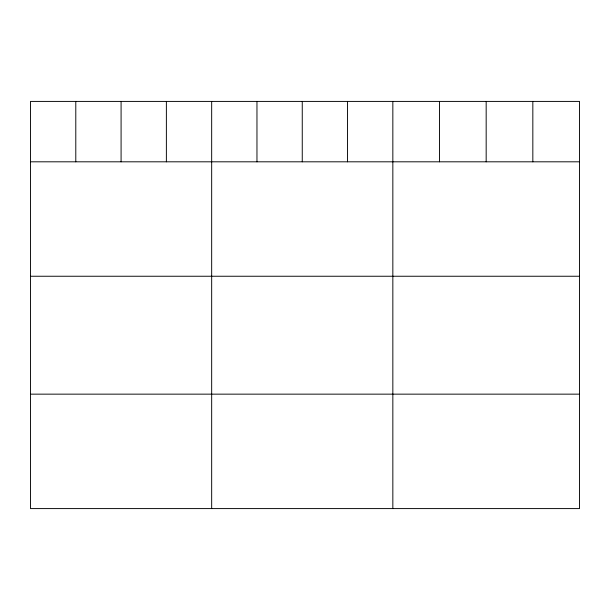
<?xml version="1.0" encoding="UTF-8"?>
<svg xmlns="http://www.w3.org/2000/svg" width="610" height="610" viewBox="0 0 610 610"><rect width="100%" height="100%" fill="white"/><g stroke="black" fill="none" stroke-linecap="round" stroke-linejoin="round"><path stroke-width="0.91" d="M579.5 161.81L579.5 508.587L30.5 508.587L30.5 101.412L579.5 101.412L579.5 161.81L30.5 161.81M30.5 276.246L579.5 276.246M30.5 394.151L579.5 394.151M532.835 101.412L532.835 161.81M486.17 101.412L486.17 161.81M439.505 101.412L439.505 161.81M392.84 101.412L392.84 508.587M347.548 101.412L347.548 161.81M302.255 101.412L302.255 161.81M256.962 101.412L256.962 161.81M211.67 101.412L211.67 508.587M166.377 101.412L166.377 161.81M121.085 101.412L121.085 161.81M75.793 101.412L75.793 161.81"/></g></svg>
